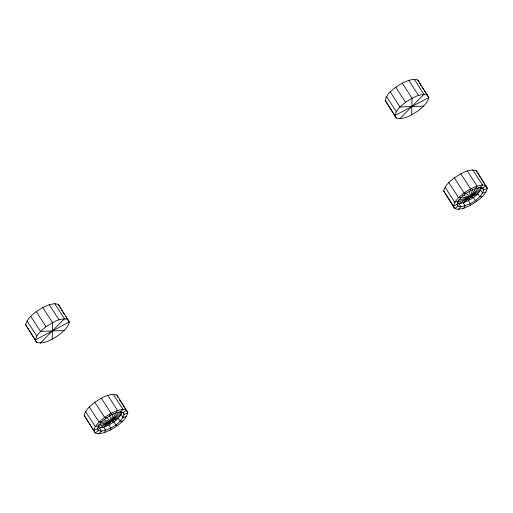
<?xml version="1.0" encoding="UTF-8"?>
<svg xmlns="http://www.w3.org/2000/svg" width="513" height="513" viewBox="0 0 513 513"><rect width="100%" height="100%" fill="white"/><g stroke="black" fill="none" stroke-linecap="round" stroke-linejoin="round"><path stroke-width="0.77" d="M52.191 339.266L52.525 322.626L42.771 307.524C35.948 311.75 27.888 316.54 25.65 324.793L36.628 342.395C44.593 344.646 52.211 339.157 58.687 335.207C63.028 331.597 68.043 327.813 69.313 321.997L58.335 304.389L54.711 303.632L49.248 304.735L42.771 307.524M110.718 429.881C117.548 425.662 125.608 420.865 127.84 412.619L116.861 395.01C108.903 392.759 101.279 398.248 94.802 402.205C90.468 405.809 85.447 409.592 84.177 415.415L95.162 433.017L98.778 433.774L104.242 432.677L110.718 429.881L110.757 428.092L108.801 425.072L116.053 412.946M84.177 415.415L93.93 430.516L97.585 428.586C99.336 422.116 105.665 418.351 111.02 415.036L111.058 413.247L101.305 398.146M411.695 114.854L412.035 98.22L402.282 83.119C395.452 87.338 387.392 92.135 385.16 100.381L396.139 117.99C404.097 120.241 411.721 114.752 418.198 110.795C422.532 107.191 427.553 103.408 428.823 97.585L417.839 79.983L414.222 79.226L408.758 80.323L402.282 83.119M470.229 205.476C477.052 201.25 485.112 196.46 487.35 188.207L476.372 170.605C468.407 168.354 460.789 173.843 454.313 177.793C449.972 181.403 444.957 185.187 443.687 191.003L454.665 208.611L458.289 209.368L463.752 208.265L470.229 205.476L470.261 203.687L468.311 200.66L475.961 187.873M443.687 191.003L453.441 206.104L457.096 204.18C458.846 197.704 465.169 193.946 470.53 190.631L470.568 188.842L460.809 173.734M113.129 413.497L110.885 421.564L103.722 427.265L99.439 428.124L98.015 427.829M472.435 189.823L470.395 197.159L463.233 202.853L458.943 203.719L457.525 203.417M68.088 319.496C60.124 317.246 52.506 322.728 46.029 326.685C41.694 330.295 36.673 334.072 35.403 339.895L36.628 342.395M122.023 412.131C119.176 419.878 110.949 424.232 103.722 427.265L105.672 430.285L104.242 432.677M427.598 95.085C419.634 92.834 412.016 98.323 405.533 102.279C401.198 105.883 396.183 109.667 394.914 115.489L396.139 117.99M481.534 187.72C478.687 195.472 470.459 199.82 463.233 202.853L465.182 205.873L463.752 208.265M116.098 412.85L117.535 410.458L122.998 409.355L126.615 410.111L123.229 412.58L120.388 411.984L116.098 412.85L111.02 415.036M475.609 188.438L477.039 186.046L482.502 184.949L486.125 185.706L482.739 188.175L479.899 187.578L475.609 188.438L470.53 190.631M119.202 411.958L110.885 421.564L99.439 428.124L101.388 431.144C110.641 429.368 120.805 423.757 124.191 414.542L127.84 412.619L126.57 410.644M478.706 187.553L470.395 197.159L458.943 203.719L460.898 206.739C470.152 204.956 480.309 199.345 483.701 190.137L487.35 188.207L485.651 185.584M40.251 343.152L64.465 318.733L54.711 303.632M399.762 118.747L423.975 94.328L414.222 79.226M98.778 433.774L101.388 431.144L98.547 430.548L97.374 428.74M120.388 411.984L122.998 409.355L113.238 394.253M458.289 209.368L460.898 206.739L458.058 206.143L456.884 204.328M479.899 187.578L482.502 184.949L472.749 169.848M121.639 412.054L110.885 421.564L98.028 426.931M481.149 187.643L470.395 197.159L457.532 202.526M428.823 97.585L394.914 115.489L385.16 100.381M458.154 201.147L454.8 202.244L453.441 206.104L454.665 208.611L458.058 206.143L457.096 204.18M485.997 192.074L482.637 193.17L480.681 190.15L470.395 197.159L458.192 200.359M98.65 425.553L95.29 426.649L93.93 430.516L95.162 433.017L98.547 430.548L97.585 428.586M126.487 416.479L123.126 417.576L121.177 414.555L110.885 421.564L98.682 424.764M460.148 197.858L470.395 197.159L473.416 197.479L475.365 200.5L476.724 201.417M100.638 422.263L110.885 421.564L113.905 421.885L115.855 424.905L117.221 425.828M423.738 106.088L399.999 106.986L390.246 91.878M461.084 197.505L458.526 197.601L454.8 202.244L445.04 187.142M482.265 196.71L479.706 196.806L477.757 193.786L470.395 197.159L462.886 195.376M64.228 330.5L40.489 331.392L30.735 316.29M101.574 421.917L99.022 422.013L95.29 426.649L85.536 411.548M122.754 421.122L120.202 421.218L118.246 418.198L110.885 421.564L104.133 419.961M465.426 193.811L464.066 192.894L454.313 177.793M105.922 418.223L104.556 417.306L94.802 402.205M465.785 192.914L470.395 197.159L469.28 191.285M106.274 417.325L110.885 421.564L109.628 414.953M421.186 85.767L417.839 79.983M422.032 87.082L423.732 89.711M424.578 91.019L428.4 96.931M478.02 173.76L480.142 177.043M480.989 178.357L484.804 184.27M482.137 187.72L483.701 190.137L482.739 188.175M408.758 80.323L418.512 95.424M467.285 170.944L477.039 186.046L470.568 188.842L464.066 192.894L458.526 197.601L448.772 182.5M395.78 87.172L405.533 102.279M386.513 96.521L396.267 111.622M62.105 310.833L58.335 304.389M62.952 312.148L64.644 314.77M65.92 316.745L67.19 318.714M68.043 320.029L69.313 321.997L35.403 339.895L25.65 324.793M119.362 399.486L121.055 402.109M121.902 403.423L125.723 409.336M122.633 412.125L124.191 414.542L123.229 412.58M49.248 304.735L59.001 319.836M107.775 395.356L117.535 410.458L111.058 413.247L104.556 417.306L99.022 422.013L89.262 406.912M36.276 311.583L46.029 326.685M27.003 320.926L36.763 336.028M476.372 170.605L477.597 173.105M116.861 395.01L118.086 397.511"/></g></svg>
